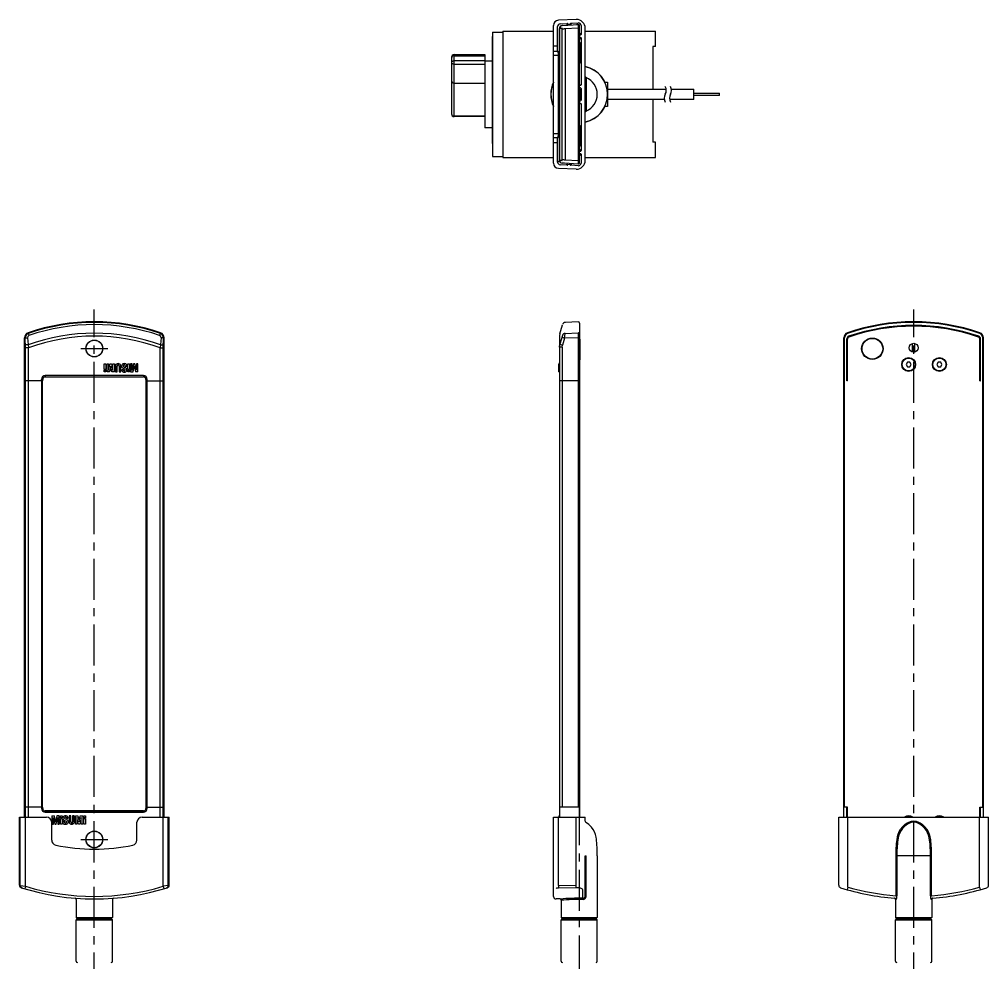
# Model space of a CAD drawing. Extents: x 0 to 375, y -8 to 795.
# Drawn here: x 0 to 375.1, y 429.9 to 795 of the extents above; entities that cross this region are included whole.
import ezdxf

# ---------------------------------------------------------------- set-up
doc = ezdxf.new("R2010")
doc.units = 0
doc.header["$LTSCALE"] = 0.5
doc.linetypes.add('CENTER', pattern=[50.8, 31.75, -6.35, 6.35, -6.35])
doc.layers.get('0').update_dxf_attribs({"linetype": 'CONTINUOUS'})
doc.layers.add('CENTER', color=1, linetype='CENTER')

msp = doc.modelspace()

# ---------------------------------------------------------------- linework, layer by layer
at = {"color": 7, "linetype": 'CONTINUOUS'}
for p, q in [((206.73, 739.32), (206.73, 792.6)), ((208.33, 782.69), (208.33, 792.25)), ((215.53, 794.96), (208.63, 794.6)), ((209.17, 791.53), (209.95, 791.57)), ((209.28, 793.24), (212.02, 793.39)), ((210.27, 792.62), (216.26, 792.93)), ((216.26, 791.55), (211.21, 791.28)), ((211.64, 792.98), (212.02, 793.39)), ((212.06, 793), (212.23, 793.19)), ((212.23, 793.01), (212.06, 793)), ((212.23, 793.01), (212.23, 793.19)), ((213.23, 793.06), (212.23, 793.01)), ((213.23, 793.26), (213.23, 793.06)), ((213.23, 793.26), (213.43, 793.07)), ((213.43, 793.07), (213.23, 793.06)), ((213.42, 793.46), (216.33, 793.61)), ((213.42, 793.46), (213.81, 793.09)), ((215.66, 792.91), (216.33, 793.61)), ((216.26, 792.93), (216.26, 738.99)), ((216.28, 791.55), (216.26, 791.55)), ((216.78, 739.49), (216.78, 792.44)), ((217.38, 792.61), (217.38, 789.16)), ((183.11, 788.35), (183.12, 788.35)), ((183.11, 746.98), (183.11, 788.35)), ((183.11, 788.21), (183.12, 788.21)), ((183.12, 789.46), (183.12, 742.46)), ((183.12, 789.46), (183.17, 789.46)), ((183.17, 789.96), (183.17, 741.96)), ((183.17, 789.96), (187.17, 789.96)), ((187.17, 790.46), (187.17, 741.46)), ((187.17, 790.46), (206.73, 790.46)), ((208.98, 740.51), (208.98, 791.41)), ((209.17, 740.39), (209.17, 791.46)), ((210.13, 740.9), (210.13, 791.02)), ((211.21, 791.28), (211.21, 740.65)), ((216.78, 789.76), (217.38, 789.16)), ((216.78, 789.36), (217.18, 788.96)), ((216.78, 788.96), (217.18, 788.96)), ((217.18, 787.96), (216.78, 787.96)), ((217.18, 787.96), (216.78, 787.56)), ((217.38, 787.76), (216.78, 787.16)), ((217.38, 787.76), (217.38, 769.66)), ((219.03, 740.46), (219.03, 791.46)), ((219.03, 790.46), (246.17, 790.46)), ((246.17, 784.46), (246.17, 790.46)), ((183.11, 787.29), (183.12, 787.29)), ((183.11, 786.18), (183.12, 786.18)), ((183.11, 785.82), (183.12, 785.82)), ((183.11, 785.55), (183.12, 785.55)), ((183.11, 785.54), (183.12, 785.54)), ((206.73, 784.69), (208.33, 784.69)), ((216.78, 785.96), (217.08, 785.96)), ((217.08, 781.96), (217.08, 785.96)), ((246.17, 784.46), (245.17, 784.46)), ((245.17, 784.46), (245.17, 767.96)), ((167.27, 780.34), (167.27, 758.35)), ((168.19, 780.9), (180.17, 780.9)), ((168.27, 781.34), (180.17, 781.34)), ((168.27, 778.86), (168.27, 780.9)), ((180.17, 781.34), (180.17, 752.96)), ((183.11, 780.38), (183.12, 780.38)), ((206.73, 782.69), (208.57, 782.69)), ((206.73, 781.11), (208.62, 781.11)), ((208.62, 781.11), (208.57, 782.69)), ((208.62, 750.82), (208.62, 781.11)), ((208.98, 782.58), (208.78, 782.58)), ((208.78, 782.58), (208.78, 782)), ((208.98, 782), (208.78, 782)), ((208.78, 782), (208.78, 781.43)), ((208.98, 781.43), (208.78, 781.43)), ((208.78, 781.43), (208.78, 780.93)), ((208.98, 780.93), (208.78, 780.93)), ((208.78, 780.93), (208.78, 780.36)), ((208.78, 780.36), (208.78, 779.78)), ((208.98, 780.36), (208.78, 780.36)), ((217.08, 777.96), (217.08, 781.96)), ((180.17, 778.86), (168.27, 778.86)), ((168.27, 777.68), (168.27, 778.86)), ((168.27, 777.68), (180.17, 777.68)), ((168.27, 770.34), (168.27, 777.68)), ((180.17, 778.96), (183.12, 778.96)), ((183.11, 779.89), (183.12, 779.89)), ((183.11, 779.69), (183.12, 779.69)), ((183.11, 779.45), (183.12, 779.45)), ((183.11, 778.81), (183.12, 778.81)), ((183.11, 778.14), (183.12, 778.14)), ((183.11, 777.72), (183.12, 777.72)), ((208.98, 779.78), (208.78, 779.78)), ((208.78, 779.33), (208.98, 779.33)), ((208.78, 778.69), (208.78, 779.33)), ((208.78, 778.69), (208.98, 778.69)), ((208.98, 778.36), (208.78, 778.36)), ((208.78, 776.26), (208.78, 778.36)), ((208.98, 777.31), (208.78, 777.31)), ((217.08, 777.96), (216.78, 777.96)), ((183.11, 773.46), (183.12, 773.46)), ((208.98, 776.26), (208.78, 776.26)), ((208.78, 775.95), (208.98, 775.95)), ((208.78, 773.94), (208.78, 775.95)), ((208.98, 773.94), (208.78, 773.94)), ((208.78, 773.49), (208.98, 773.49)), ((208.78, 772.9), (208.78, 773.49)), ((208.78, 772.33), (208.78, 772.9)), ((208.78, 772.9), (208.98, 772.9)), ((168.19, 770.34), (180.17, 770.34)), ((168.27, 757.52), (168.27, 770.34)), ((183.11, 772.2), (183.12, 772.2)), ((208.78, 772.33), (208.98, 772.33)), ((208.78, 771.84), (208.78, 772.33)), ((208.78, 771.84), (208.98, 771.84)), ((208.78, 771.27), (208.78, 771.84)), ((208.78, 771.27), (208.98, 771.27)), ((208.78, 770.68), (208.78, 771.27)), ((208.78, 770.68), (208.98, 770.68)), ((208.78, 769.6), (208.78, 770.24)), ((208.78, 770.24), (208.98, 770.24)), ((208.78, 769.6), (208.98, 769.6)), ((216.78, 769.66), (217.38, 769.66)), ((216.78, 769.46), (217.18, 769.46)), ((219.03, 769.19), (219.34, 768.94)), ((219.34, 772.43), (219.34, 759.49)), ((226.6, 770.71), (227.67, 770.71)), ((227.67, 770.71), (227.67, 761.21)), ((217.18, 768.46), (216.78, 768.46)), ((217.38, 768.26), (216.98, 767.86)), ((216.98, 767.86), (216.98, 764.06)), ((217.38, 768.26), (217.38, 763.66)), ((219.03, 767.46), (219.34, 767.46)), ((227.67, 767.95), (227.43, 768.27)), ((227.67, 767.96), (250.32, 767.96)), ((252.32, 767.96), (260.98, 767.96)), ((260.98, 763.96), (260.98, 767.96)), ((260.98, 766.36), (270.98, 766.36)), ((270.98, 765.56), (260.98, 765.56)), ((270.98, 765.56), (270.98, 766.36)), ((208.78, 761.69), (208.78, 762.33)), ((208.78, 762.33), (208.98, 762.33)), ((208.98, 761.69), (208.78, 761.69)), ((216.78, 763.46), (217.18, 763.46)), ((217.18, 762.46), (216.78, 762.46)), ((217.38, 762.26), (216.78, 762.26)), ((216.98, 764.06), (217.38, 763.66)), ((217.38, 762.26), (217.38, 744.16)), ((219.34, 762.98), (219.03, 762.73)), ((227.67, 763.98), (227.43, 763.66)), ((249.65, 763.96), (227.67, 763.96)), ((245.17, 763.96), (245.17, 747.46)), ((260.98, 763.96), (251.65, 763.96)), ((183.11, 759.73), (183.12, 759.73)), ((183.11, 758.46), (183.12, 758.46)), ((208.78, 758.44), (208.78, 761.24)), ((208.78, 761.24), (208.98, 761.24)), ((208.78, 760.3), (208.98, 760.3)), ((208.78, 759.84), (208.98, 759.84)), ((208.78, 759.38), (208.98, 759.38)), ((208.78, 758.44), (208.98, 758.44)), ((208.98, 757.99), (208.78, 757.99)), ((208.78, 757.99), (208.78, 755.97)), ((227.67, 761.21), (226.6, 761.21)), ((180.17, 757.52), (168.19, 757.52)), ((180.17, 757.35), (168.27, 757.35)), ((208.98, 757.35), (208.78, 757.35)), ((208.98, 756.61), (208.78, 756.61)), ((208.98, 755.97), (208.78, 755.97)), ((208.78, 755.66), (208.98, 755.66)), ((208.78, 753.56), (208.78, 755.66)), ((208.98, 755.56), (208.78, 755.56)), ((208.98, 754.61), (208.78, 754.61)), ((183.12, 752.96), (180.17, 752.96)), ((183.11, 752.15), (183.12, 752.15)), ((183.11, 752), (183.12, 752)), ((183.11, 751.8), (183.12, 751.8)), ((183.11, 751.3), (183.12, 751.3)), ((183.11, 751.1), (183.12, 751.1)), ((183.11, 750.76), (183.12, 750.76)), ((183.11, 750.56), (183.12, 750.56)), ((206.73, 750.82), (208.62, 750.82)), ((208.57, 749.23), (208.62, 750.82)), ((208.98, 753.61), (208.78, 753.61)), ((208.98, 753.56), (208.78, 753.56)), ((208.78, 752.6), (208.78, 753.23)), ((208.78, 753.23), (208.98, 753.23)), ((208.98, 752.6), (208.78, 752.6)), ((208.98, 752.15), (208.78, 752.15)), ((208.78, 749.34), (208.78, 752.15)), ((208.98, 751.2), (208.78, 751.2)), ((208.98, 750.74), (208.78, 750.74)), ((208.98, 750.29), (208.78, 750.29)), ((216.78, 753.96), (217.08, 753.96)), ((217.08, 749.96), (217.08, 753.96)), ((183.11, 750.06), (183.12, 750.06)), ((183.11, 749.86), (183.12, 749.86)), ((183.11, 749.39), (183.12, 749.39)), ((183.11, 749.19), (183.12, 749.19)), ((183.11, 748.69), (183.12, 748.69)), ((183.11, 748.49), (183.12, 748.49)), ((183.11, 747.88), (183.12, 747.88)), ((183.11, 747.68), (183.12, 747.68)), ((183.11, 747.18), (183.12, 747.18)), ((183.11, 746.98), (183.12, 746.98)), ((206.73, 749.23), (208.57, 749.23)), ((208.33, 747.23), (206.73, 747.23)), ((208.33, 739.71), (208.33, 749.23)), ((208.78, 749.34), (208.98, 749.34)), ((217.08, 745.96), (217.08, 749.96)), ((246.17, 747.46), (245.17, 747.46)), ((246.17, 741.46), (246.17, 747.46)), ((217.08, 745.96), (216.78, 745.96)), ((216.78, 744.76), (217.38, 744.16)), ((216.78, 744.36), (217.18, 743.96)), ((216.78, 743.96), (217.18, 743.96)), ((217.18, 742.96), (216.78, 742.96)), ((217.18, 742.96), (216.78, 742.56)), ((217.38, 742.76), (216.78, 742.16)), ((217.38, 742.76), (217.38, 739.34)), ((183.12, 742.46), (183.17, 742.46)), ((183.17, 741.96), (187.17, 741.96)), ((187.17, 741.46), (206.73, 741.46)), ((208.33, 739.71), (209.02, 740.35)), ((208.98, 740.51), (209.17, 740.39)), ((209.95, 740.35), (209.17, 740.39)), ((211.03, 739.26), (210.12, 739.31)), ((216.26, 738.99), (211.03, 739.26)), ((216.26, 738.99), (211.03, 739.26)), ((211.21, 740.65), (216.26, 740.38)), ((216.28, 740.38), (216.26, 740.38)), ((219.03, 741.46), (246.17, 741.46)), ((215.53, 736.96), (208.63, 737.32)), ((212.02, 738.56), (209.28, 738.71)), ((212.02, 738.56), (211.66, 738.94)), ((212.23, 738.76), (212.08, 738.92)), ((212.08, 738.92), (212.23, 738.91)), ((212.23, 738.91), (213.23, 738.86)), ((212.23, 738.76), (212.23, 738.91)), ((213.23, 738.86), (213.23, 738.69)), ((213.23, 738.86), (213.41, 738.85)), ((213.41, 738.85), (213.23, 738.69)), ((213.79, 738.83), (213.42, 738.49)), ((216.33, 738.34), (213.42, 738.49)), ((209.15, 673.23), (210.23, 676.82)), ((216.28, 677.94), (211.32, 677.68)), ((216.78, 677.44), (216.78, 486.23)), ((2, 486.23), (2, 671.77)), ((2, 671.77), (3.12, 671.77)), ((2.35, 667.83), (2.26, 671.77)), ((3.12, 671.77), (3.55, 667.83)), ((3.35, 673.66), (3.71, 672.61)), ((54.65, 673.66), (54.29, 672.61)), ((54.88, 671.77), (54.45, 667.83)), ((56, 671.77), (54.88, 671.77)), ((55.65, 667.83), (55.74, 671.77)), ((56, 486.23), (56, 671.77)), ((208.98, 672.08), (208.98, 486.23)), ((210.19, 672.67), (209.17, 669.29)), ((211.03, 671.54), (209.95, 671.88)), ((211.03, 671.54), (210.25, 668.95)), ((211.03, 671.54), (211.2, 673.45)), ((216.26, 671.74), (211.03, 671.54)), ((211.2, 673.45), (216.26, 673.64)), ((216.28, 673.64), (216.26, 673.64)), ((216.26, 673.64), (216.26, 655.1)), ((216.78, 671.74), (216.26, 671.74)), ((319.12, 486.23), (319.12, 671.77)), ((319.12, 671.77), (319.38, 671.77)), ((319.38, 490.1), (319.38, 671.77)), ((320.47, 673.66), (320.56, 673.41)), ((371.77, 673.66), (371.68, 673.41)), ((373.12, 671.77), (372.86, 671.77)), ((372.86, 490.1), (372.86, 671.77)), ((373.12, 486.23), (373.12, 671.77)), ((3.42, 669.01), (2.32, 669.01)), ((3.55, 667.83), (2.35, 667.83)), ((2.35, 486.23), (2.35, 667.83)), ((3.55, 486.23), (3.55, 667.83)), ((54.45, 486.23), (54.45, 667.83)), ((54.45, 667.83), (55.65, 667.83)), ((54.58, 669.01), (55.68, 669.01)), ((55.65, 486.23), (55.65, 667.83)), ((208.98, 668.07), (209.17, 669.29)), ((210.12, 668.07), (208.98, 668.07)), ((209.17, 669.29), (210.25, 668.95)), ((210.12, 668.07), (210.25, 668.95)), ((210.12, 668.07), (210.12, 655.1)), ((216.78, 671.2), (217.08, 671.2)), ((217.08, 663.2), (217.08, 671.2)), ((320.27, 655.1), (320.27, 671.38)), ((320.27, 671.38), (320.52, 671.27)), ((320.52, 655.1), (320.52, 671.27)), ((345.62, 666.28), (345.62, 669.53)), ((346.62, 666.28), (346.62, 669.53)), ((371.97, 671.38), (371.72, 671.27)), ((371.72, 655.1), (371.72, 671.27)), ((371.97, 655.1), (371.97, 671.38)), ((346.12, 666.2), (346.62, 666.3)), ((32.87, 659.48), (32.87, 661.68)), ((32.87, 661.68), (33.5, 661.68)), ((33.5, 661.68), (33.5, 659.48)), ((33.95, 658.53), (33.95, 661.68)), ((33.95, 661.68), (34.54, 661.68)), ((34.54, 661.68), (34.54, 659.12)), ((34.54, 659.12), (35.11, 661.68)), ((35.35, 660.76), (34.89, 658.53)), ((35.11, 661.68), (35.6, 661.68)), ((35.81, 658.53), (35.35, 660.76)), ((35.6, 661.68), (36.17, 659.12)), ((36.17, 659.12), (36.17, 661.68)), ((36.17, 661.68), (36.76, 661.68)), ((36.76, 661.68), (36.76, 658.53)), ((37.2, 660.73), (37.2, 658.53)), ((37.84, 658.53), (37.84, 660.73)), ((38.59, 660.73), (38.59, 658.53)), ((39.22, 658.53), (39.22, 660.73)), ((40.99, 660.79), (40.99, 660.7)), ((40.99, 660.7), (41.63, 660.7)), ((41.63, 660.7), (41.63, 660.83)), ((41.96, 661.68), (42.6, 661.68)), ((41.96, 659.48), (41.96, 661.68)), ((42.6, 661.68), (42.6, 659.48)), ((43.05, 661.68), (43.05, 658.53)), ((43.63, 661.68), (43.05, 661.68)), ((43.63, 659.12), (43.63, 661.68)), ((44.2, 661.68), (43.63, 659.12)), ((43.99, 658.53), (44.45, 660.76)), ((44.7, 661.68), (44.2, 661.68)), ((44.45, 660.76), (44.9, 658.53)), ((45.27, 659.16), (44.7, 661.68)), ((45.85, 661.68), (45.27, 661.68)), ((45.27, 661.68), (45.27, 659.16)), ((45.85, 658.53), (45.85, 661.68)), ((208.78, 661.73), (208.98, 661.73)), ((208.98, 661.73), (208.78, 661.73)), ((208.78, 661.68), (208.98, 661.68)), ((208.78, 659.48), (208.78, 661.68)), ((217.08, 663.2), (216.78, 663.2)), ((343.67, 662.27), (343.17, 661.4)), ((343.17, 661.4), (343.67, 660.54)), ((344.67, 662.27), (343.67, 662.27)), ((343.67, 660.54), (344.67, 660.54)), ((345.17, 661.4), (344.67, 662.27)), ((344.67, 660.54), (345.17, 661.4)), ((355.57, 662.27), (355.07, 661.4)), ((355.07, 661.4), (355.57, 660.54)), ((356.57, 662.27), (355.57, 662.27)), ((355.57, 660.54), (356.57, 660.54)), ((357.07, 661.4), (356.57, 662.27)), ((356.57, 660.54), (357.07, 661.4)), ((47.99, 657.1), (10.01, 657.1)), ((10.01, 657.1), (10.01, 656.6)), ((10.01, 656.6), (47.99, 656.6)), ((10.02, 656.59), (10.01, 656.6)), ((10.02, 656.59), (47.98, 656.59)), ((33.5, 659.48), (32.87, 659.48)), ((32.87, 659.2), (33.5, 659.2)), ((32.87, 658.53), (32.87, 659.2)), ((33.5, 658.53), (32.87, 658.53)), ((33.5, 659.2), (33.5, 658.53)), ((34.89, 658.53), (33.95, 658.53)), ((36.76, 658.53), (35.81, 658.53)), ((37.2, 658.53), (37.84, 658.53)), ((38.59, 658.53), (39.22, 658.53)), ((39.63, 659.4), (39.63, 659.19)), ((40.24, 659.4), (39.63, 659.4)), ((40.13, 659.94), (40.62, 659.73)), ((40.24, 659.4), (40.25, 659.27)), ((42.6, 659.48), (41.96, 659.48)), ((41.96, 658.53), (41.96, 659.2)), ((41.96, 659.2), (42.6, 659.2)), ((42.6, 658.53), (41.96, 658.53)), ((42.6, 659.2), (42.6, 658.53)), ((43.05, 658.53), (43.99, 658.53)), ((45.85, 658.53), (44.9, 658.53)), ((47.98, 656.59), (47.99, 656.6)), ((47.99, 657.1), (47.99, 656.6)), ((208.78, 659.2), (208.78, 659.48)), ((208.78, 659.48), (208.98, 659.48)), ((208.78, 658.53), (208.78, 659.2)), ((208.78, 659.2), (208.98, 659.2)), ((208.78, 658.53), (208.98, 658.53)), ((208.98, 658.46), (208.78, 658.46)), ((9.02, 655.1), (2, 655.1)), ((8.5, 655.1), (8.5, 490.1)), ((8.51, 655.1), (8.51, 655.6)), ((8.51, 655.6), (9.01, 655.6)), ((9, 490.1), (9, 655.1)), ((9.01, 655.1), (9.01, 655.6)), ((9.02, 655.59), (9.01, 655.6)), ((9.02, 655.1), (9.02, 655.59)), ((48.98, 655.59), (48.99, 655.6)), ((48.98, 655.59), (48.98, 655.1)), ((48.98, 655.1), (56, 655.1)), ((48.99, 655.6), (48.99, 655.1)), ((49.49, 655.6), (48.99, 655.6)), ((49, 655.1), (49, 490.1)), ((49.49, 655.1), (49.49, 655.6)), ((49.5, 490.1), (49.5, 655.1)), ((210.12, 655.1), (208.98, 655.1)), ((210.12, 655.1), (210.12, 490.1)), ((216.26, 655.1), (210.12, 655.1)), ((216.26, 655.1), (210.12, 655.1)), ((216.26, 655.1), (216.26, 490.1)), ((216.26, 655.1), (216.78, 655.1)), ((320.52, 655.1), (320.27, 655.1)), ((371.72, 655.1), (371.97, 655.1)), ((9.02, 490.1), (2, 490.1)), ((8.51, 490.1), (8.51, 489.61)), ((8.51, 489.61), (9.01, 489.61)), ((9.01, 490.1), (9.01, 489.61)), ((9.01, 489.61), (9.02, 489.62)), ((9.02, 489.62), (9.02, 490.1)), ((10.02, 488.62), (10.01, 488.61)), ((47.99, 488.61), (10.01, 488.61)), ((10.01, 488.61), (10.01, 488.11)), ((10.01, 488.11), (47.99, 488.11)), ((47.98, 488.62), (10.02, 488.62)), ((47.98, 488.62), (47.99, 488.61)), ((47.99, 488.61), (47.99, 488.11)), ((48.98, 490.1), (48.98, 489.62)), ((48.98, 490.1), (56, 490.1)), ((48.98, 489.62), (48.99, 489.61)), ((48.99, 490.1), (48.99, 489.61)), ((48.99, 489.61), (49.49, 489.61)), ((49.49, 489.61), (49.49, 490.1)), ((216.78, 490.1), (208.98, 490.1)), ((320.52, 490.1), (319.12, 490.1)), ((320.27, 486.23), (320.27, 490.1)), ((320.52, 486.23), (320.52, 490.1)), ((371.72, 486.23), (371.72, 490.1)), ((371.72, 490.1), (373.12, 490.1)), ((371.97, 486.23), (371.97, 490.1)), ((0, 459.89), (0, 486.23)), ((0, 486.23), (10.5, 486.23)), ((0.35, 459.78), (0.35, 486.23)), ((2.4, 459.46), (2.4, 486.23)), ((12.5, 477.36), (12.5, 484.23)), ((12.61, 486.68), (12.61, 483.52)), ((12.61, 486.68), (13.56, 486.68)), ((13.19, 486.05), (13.77, 483.52)), ((13.19, 483.52), (13.19, 486.05)), ((14.01, 484.45), (13.56, 486.68)), ((14.47, 486.68), (14.01, 484.45)), ((14.26, 483.52), (14.83, 486.09)), ((15.42, 486.68), (14.47, 486.68)), ((14.83, 486.09), (14.83, 483.52)), ((15.42, 483.52), (15.42, 486.68)), ((15.86, 486.01), (15.86, 486.68)), ((15.86, 486.68), (16.5, 486.68)), ((16.5, 486.01), (15.86, 486.01)), ((15.86, 485.73), (16.5, 485.73)), ((15.86, 483.52), (15.86, 485.73)), ((16.5, 486.68), (16.5, 486.01)), ((16.5, 485.73), (16.5, 483.52)), ((16.83, 484.51), (16.83, 484.38)), ((17.47, 484.51), (16.83, 484.51)), ((17.43, 484.97), (17.88, 484.79)), ((17.47, 484.42), (17.47, 484.51)), ((17.48, 484.27), (17.47, 484.42)), ((18.33, 485.27), (17.84, 485.48)), ((18.22, 485.81), (18.21, 485.94)), ((18.22, 485.81), (18.83, 485.81)), ((18.83, 485.81), (18.83, 485.9)), ((19.24, 486.68), (19.24, 484.48)), ((19.88, 486.68), (19.24, 486.68)), ((19.88, 484.48), (19.88, 486.68)), ((20.62, 486.68), (20.62, 484.48)), ((21.26, 486.68), (20.62, 486.68)), ((21.26, 484.48), (21.26, 486.68)), ((21.71, 483.52), (21.71, 486.68)), ((21.71, 486.68), (22.65, 486.68)), ((22.29, 486.09), (22.29, 483.52)), ((22.86, 483.52), (22.29, 486.09)), ((22.65, 486.68), (23.11, 484.45)), ((23.11, 484.45), (23.57, 486.68)), ((23.93, 486.09), (23.36, 483.52)), ((23.57, 486.68), (24.51, 486.68)), ((23.93, 483.52), (23.93, 486.09)), ((24.51, 486.68), (24.51, 483.52)), ((24.96, 486.68), (25.6, 486.68)), ((24.96, 486.01), (24.96, 486.68)), ((25.6, 486.01), (24.96, 486.01)), ((24.96, 485.73), (25.6, 485.73)), ((24.96, 483.52), (24.96, 485.73)), ((25.6, 486.68), (25.6, 486.01)), ((25.6, 485.73), (25.6, 483.52)), ((45.5, 477.36), (45.5, 484.23)), ((47.5, 486.23), (58, 486.23)), ((55.6, 459.46), (55.6, 486.23)), ((57.64, 459.78), (57.64, 486.23)), ((58, 459.89), (58, 486.23)), ((206.73, 486.23), (219.03, 486.23)), ((206.73, 455.57), (206.73, 486.23)), ((208.63, 459.77), (208.63, 486.23)), ((208.78, 486.68), (208.98, 486.68)), ((208.78, 486.68), (208.78, 486.23)), ((215.35, 486.23), (215.35, 459.88)), ((219.03, 484.62), (219.03, 486.23)), ((317.12, 459.89), (317.12, 486.23)), ((317.12, 486.23), (375.12, 486.23)), ((320.67, 459.13), (320.67, 486.23)), ((371.58, 459.13), (371.58, 486.23)), ((375.12, 459.89), (375.12, 486.23)), ((12.61, 483.52), (13.19, 483.52)), ((13.77, 483.52), (14.26, 483.52)), ((14.83, 483.52), (15.42, 483.52)), ((16.5, 483.52), (15.86, 483.52)), ((22.29, 483.52), (21.71, 483.52)), ((23.36, 483.52), (22.86, 483.52)), ((24.51, 483.52), (23.93, 483.52)), ((25.6, 483.52), (24.96, 483.52)), ((219.03, 471.26), (219.34, 471.26)), ((219.03, 455.83), (219.03, 471.26)), ((219.34, 455.83), (219.34, 471.26)), ((223.67, 471.26), (223.67, 447.44)), ((339.19, 471.26), (339.19, 455.83)), ((353.06, 471.26), (339.19, 471.26)), ((339.65, 471.26), (339.65, 455.83)), ((352.59, 455.83), (352.59, 471.26)), ((353.06, 455.83), (353.06, 471.26)), ((0, 459.89), (0.35, 459.78)), ((0.35, 459.78), (2.4, 459.46)), ((2.4, 459.46), (2.11, 458.5)), ((57.64, 459.78), (55.6, 459.46)), ((55.6, 459.46), (55.89, 458.5)), ((58, 459.89), (57.64, 459.78)), ((208.63, 459.77), (215.35, 459.88)), ((215.4, 458.92), (208.68, 458.81)), ((218.03, 454.86), (218.03, 458.16)), ((320.67, 459.13), (320.39, 458.16)), ((371.58, 459.13), (371.85, 458.16)), ((22, 454.37), (22, 447.44)), ((36, 454.37), (36, 447.44)), ((209.17, 454.57), (207.73, 454.57)), ((209.67, 454.07), (209.67, 447.44)), ((218.26, 454.39), (217.94, 454.36)), ((219.34, 455.83), (219.03, 455.83)), ((339.12, 454.37), (339.12, 447.44)), ((339.19, 455.83), (339.65, 455.83)), ((339.33, 454.43), (339.24, 454.36)), ((339.24, 454.36), (339.24, 454.36)), ((353.06, 455.83), (352.59, 455.83)), ((352.91, 454.43), (353, 454.36)), ((353, 454.36), (353, 454.36)), ((353.12, 454.37), (353.12, 447.44)), ((22, 447.44), (36, 447.44)), ((22.5, 446.94), (22, 447.44)), ((22.5, 446.94), (22, 446.44)), ((22, 446.44), (36, 446.44)), ((22, 430.44), (22, 446.44)), ((22.5, 446.94), (35.5, 446.94)), ((35.5, 446.94), (36, 447.44)), ((35.5, 446.94), (36, 446.44)), ((36, 430.44), (36, 446.44)), ((209.67, 447.44), (223.67, 447.44)), ((210.17, 446.94), (209.67, 447.44)), ((210.17, 446.94), (209.67, 446.44)), ((209.67, 446.44), (223.67, 446.44)), ((209.67, 430.44), (209.67, 446.44)), ((210.17, 446.94), (223.17, 446.94)), ((223.17, 446.94), (223.67, 447.44)), ((223.17, 446.94), (223.67, 446.44)), ((223.67, 430.44), (223.67, 446.44)), ((339.12, 447.44), (353.12, 447.44)), ((339.62, 446.94), (339.12, 447.44)), ((339.62, 446.94), (339.12, 446.44)), ((339.12, 446.44), (353.12, 446.44)), ((339.12, 430.44), (339.12, 446.44)), ((339.62, 446.94), (352.62, 446.94)), ((352.62, 446.94), (353.12, 447.44)), ((352.62, 446.94), (353.12, 446.44)), ((353.12, 430.44), (353.12, 446.44))]:
    msp.add_line(p, q, dxfattribs=at)
for centre, radius in [((330.12, 667.5), 4.15), ((330.12, 667.5), 4), ((29, 667.6), 3.25), ((29, 667.6), 3.24), ((29, 667.6), 3.2), ((346.12, 667.9), 1.7), ((344.17, 661.4), 2.7), ((356.07, 661.4), 2.7), ((344.17, 661.4), 2.5), ((356.07, 661.4), 2.5), ((29, 477.6), 3.25), ((29, 477.6), 3.24), ((29, 477.6), 3.2)]:
    msp.add_circle(centre, radius, dxfattribs=at)
for centre, radius, start, end in [((208.73, 792.6), 2, 93, 180), ((209.33, 792.25), 1, 93.0001, 180), ((210.18, 791.41), 1.2, 89.4574, 180), ((210.33, 791.46), 1.16, 93, 180), ((209.92, 791.41), 0.161, 11.6207, 78.0977), ((212.03, 793.19), 0.2, 0, 93.0001), ((213.43, 793.26), 0.2, 92.9999, 180), ((215.53, 791.46), 3.5, 360, 90), ((216.28, 792.44), 0.5, 0, 93), ((216.27, 789.88), 1.67, 81.0184, 89.6415), ((216.38, 792.61), 1, 0, 92.9999), ((216.44, 790.88), 0.652, 64.6182, 81.4622), ((208.65, 791.05), 1.48, 358.8719, 15.4928), ((210.69, 790.29), 0.922, 99.5487, 127.5973), ((211.24, 788.04), 3.24, 90.5048, 102.4832), ((216.68, 791.37), 0.112, 14.2559, 68.2885), ((217.18, 789.16), 0.2, 270, 0), ((217.18, 787.76), 0.2, 0, 90), ((168.27, 780.34), 1, 90, 180), ((168.19, 779.98), 0.92, 90, 180), ((167.63, 778.29), 0.354, 141.6952, 178.879), ((167.71, 778.31), 0.432, 180.7182, 214.5509), ((167.88, 778.09), 0.677, 117.7083, 141.7315), ((167.93, 778.46), 0.704, 214.708, 239.0466), ((168.16, 777.59), 1.25, 102.3872, 118.3165), ((168.17, 778.85), 1.16, 238.6244, 255.9948), ((168.27, 777.14), 1.72, 89.8731, 102.7302), ((168.27, 779.21), 1.53, 255.6883, 270.124), ((216.67, 765.96), 11, 282.3889, 77.6111), ((216.67, 765.96), 10.93, 282.4707, 77.5293), ((219.53, 772.9), 0.5, 180, 247.5837), ((168.19, 771.26), 0.92, 180, 270), ((216.67, 765.96), 11, 154.6402, 205.3598), ((216.67, 765.96), 10.93, 155.4383, 204.5617), ((217.18, 769.66), 0.2, 270, 0), ((216.67, 765.96), 7, 292.4163, 67.5837), ((241.01, 765.96), 23.88, 177, 183), ((193.31, 765.96), 23.88, 357, 3), ((217.18, 768.26), 0.2, 0, 90), ((217.18, 763.66), 0.2, 270, 0), ((217.18, 762.26), 0.2, 0, 90), ((168.19, 758.44), 0.92, 180, 270), ((168.27, 758.35), 1, 180, 270), ((219.53, 759.03), 0.5, 112.4163, 180), ((217.18, 744.16), 0.2, 270, 0), ((217.18, 742.76), 0.2, 0, 90), ((208.73, 739.32), 2, 180, 267), ((209.33, 739.71), 1, 180, 266.9999), ((210.18, 740.51), 1.2, 180, 267.0001), ((209.92, 740.51), 0.161, 281.9149, 348.3783), ((208.65, 740.87), 1.48, 344.5055, 1.1308), ((210.69, 741.63), 0.92, 232.3605, 260.4946), ((211.24, 743.9), 3.25, 257.5394, 269.4725), ((215.53, 740.46), 3.5, 270, 0), ((216.28, 739.49), 0.5, 267, 0), ((216.27, 742.05), 1.67, 270.343, 278.9797), ((216.38, 739.34), 1, 266.9998, 0), ((216.44, 741.05), 0.654, 278.5581, 295.3561), ((216.68, 740.56), 0.112, 291.7881, 345.6908), ((212.03, 738.76), 0.2, 266.9999, 0), ((213.43, 738.69), 0.2, 180, 266.9998), ((29, 598.89), 79.05, 71.0677, 108.9323), ((29, 598.89), 78.79, 71.0677, 108.9323), ((29, 598.89), 77.94, 71.0677, 108.9323), ((211.38, 676.48), 1.2, 93, 163.3008), ((216.28, 677.44), 0.5, 0, 90), ((346.12, 598.89), 79.05, 71.0677, 108.9323), ((346.12, 598.89), 78.79, 71.0677, 108.9323), ((346.12, 598.89), 77.63, 71.0783, 108.9217), ((346.12, 598.89), 77.32, 71.0888, 108.9112), ((4, 671.77), 2, 108.9323, 180), ((4, 671.77), 1.74, 108.9323, 180), ((4, 671.77), 0.883, 108.9323, 180), ((29, 598.89), 74.64, 69.9592, 110.0408), ((29, 598.89), 73.49, 69.7396, 110.2604), ((54, 671.77), 0.883, 0, 71.0677), ((54, 671.77), 1.74, 0, 71.0677), ((54, 671.77), 2, 0, 71.0677), ((212.98, 672.08), 4, 163.3008, 180), ((211.24, 672.35), 1.1, 92.1769, 163.2212), ((216.28, 673.14), 0.5, 0, 92.1769), ((321.12, 671.77), 2, 108.9323, 180), ((321.12, 671.77), 1.74, 108.9323, 180), ((321.27, 671.38), 1, 108.9217, 180), ((321.32, 671.27), 0.8, 108.9112, 180), ((370.92, 671.27), 0.8, 0, 71.0888), ((370.97, 671.38), 1, 0, 71.0783), ((371.12, 671.77), 1.74, 0, 71.0677), ((371.12, 671.77), 2, 0, 71.0677), ((38.43, 660.77), 1.23, 151.1773, 181.8069), ((38.01, 660.94), 0.779, 98.7198, 147.0825), ((38.99, 660.75), 1.15, 165.9531, 181.0724), ((38.2, 660.95), 0.331, 113.726, 166.2269), ((38.22, 659.73), 2, 80.67, 99.4749), ((38.21, 660.84), 0.444, 70.263, 109.4472), ((38.23, 660.95), 0.326, 13.6397, 67.0364), ((38.45, 660.97), 0.74, 31.7786, 82.6728), ((37.48, 660.76), 1.1, 358.6637, 14.4144), ((37.93, 660.77), 1.29, 357.9615, 27.1319), ((40.38, 660.88), 0.847, 137.7054, 178.1755), ((40.5, 660.77), 0.976, 172.0161, 207.2806), ((40.49, 660.93), 1.05, 215.3232, 250.0342), ((40.41, 660.76), 0.948, 97.6451, 133.8112), ((40.76, 660.88), 0.564, 165.3968, 198.0224), ((40.53, 660.93), 0.333, 108.5942, 163.8265), ((40.62, 660.87), 0.434, 202.0631, 244.3946), ((40.63, 659.81), 1.93, 82.0173, 100.4395), ((40.59, 660.78), 0.496, 74.0985, 109.6653), ((41.6, 662.79), 2.59, 243.3098, 250.3904), ((40.66, 660.95), 0.315, 24.1045, 77.8154), ((52.63, 691.47), 33.31, 249.0638, 249.613), ((40.84, 660.91), 0.809, 40.4657, 85.8677), ((40.24, 660.82), 0.757, 357.7495, 20.0433), ((40.57, 659.2), 1.14, 47.8269, 66.433), ((40.6, 660.86), 1.03, 358.1857, 33.7035), ((10.01, 655.6), 1.5, 90, 180), ((10.01, 655.6), 1, 89.9867, 180.0141), ((10.02, 655.59), 1, 89.9955, 180.0048), ((40.34, 659.22), 0.709, 182.1138, 243.5725), ((40.56, 659.72), 1.26, 244.6536, 271.1434), ((40.68, 659.29), 0.429, 183.4346, 218.9342), ((40.57, 659.24), 0.312, 224.5994, 273.5269), ((40.6, 659.37), 0.441, 268.3792, 293.826), ((40.62, 659.78), 1.32, 268.6665, 294.6948), ((40.26, 658.83), 0.972, 56.3823, 67.9334), ((40.67, 659.22), 0.272, 294.3023, 335.5473), ((40.61, 659.36), 0.33, 22.2122, 56.2063), ((40.49, 659.28), 0.464, 337.3128, 1.4512), ((40.42, 659.31), 0.529, 358.8989, 20.1232), ((40.83, 659.24), 0.741, 297.3722, 343.7459), ((40.85, 659.5), 0.726, 9.7117, 47.9341), ((40.25, 659.39), 1.34, 344.4446, 10.1137), ((47.98, 655.59), 1, 359.9954, 90.0037), ((47.99, 655.6), 1.5, 0, 90), ((47.99, 655.6), 1, 359.9859, 90.0133), ((10.01, 489.61), 1.5, 180, 270), ((10.01, 489.61), 1, 180, 270), ((10.02, 489.62), 1, 180, 270), ((47.98, 489.62), 1, 270, 0), ((47.99, 489.61), 1.5, 270, 0), ((47.99, 489.61), 1, 270, 0), ((10.5, 484.23), 2, 0, 90), ((17.86, 484.35), 1.03, 178.1864, 213.7031), ((17.83, 485.79), 0.963, 174.6945, 210.3454), ((17.79, 485.88), 0.918, 142.8446, 180.1741), ((17.79, 485.86), 0.964, 215.0937, 248.1421), ((17.69, 485.9), 0.826, 97.8602, 139.3868), ((17.84, 484.29), 0.366, 182.9073, 229.0452), ((17.97, 485.93), 0.464, 157.3114, 181.4525), ((18.04, 485.9), 0.529, 178.8969, 200.1241), ((17.85, 485.85), 0.33, 202.2156, 236.2046), ((17.8, 485.99), 0.273, 114.3056, 155.5445), ((17.87, 485.16), 1.58, 79.2738, 100.634), ((17.86, 484.39), 0.463, 235.3045, 271.8069), ((18.2, 486.38), 0.972, 236.3821, 247.9338), ((17.86, 485.84), 0.441, 88.3791, 113.824), ((17.89, 485.97), 0.312, 44.5957, 93.5341), ((17.61, 484.03), 0.812, 48.1458, 70.7262), ((17.88, 484.35), 0.417, 269.41, 313.4241), ((17.78, 485.92), 0.429, 3.4354, 38.9328), ((17.86, 484.35), 0.404, 358.4363, 43.9686), ((18.04, 485.91), 0.814, 40.5774, 81.5296), ((17.88, 484.3), 0.391, 318.3315, 5.3454), ((17.97, 484.28), 1.05, 35.3241, 70.0325), ((17.94, 485.92), 0.885, 358.3544, 36.0168), ((18.08, 484.33), 0.847, 317.7043, 358.1757), ((17.96, 484.44), 0.976, 352.016, 27.2807), ((20.53, 484.43), 1.29, 177.9586, 207.1377), ((20.98, 484.45), 1.1, 178.6618, 194.4157), ((20.23, 484.26), 0.326, 193.6409, 247.0369), ((20.25, 484.37), 0.444, 250.265, 289.4429), ((20.26, 484.26), 0.331, 293.7268, 346.2276), ((19.47, 484.46), 1.15, 345.9525, 1.0731), ((20.03, 484.44), 1.23, 331.1769, 1.8069), ((47.5, 484.23), 2, 90, 180), ((219.53, 484.62), 0.5, 180, 236.1668), ((213.41, 475.48), 10.5, 40.6085, 56.1668), ((347.4, 477.05), 7.83, 115.0229, 145.7259), ((344.17, 484.1), 2.7, 51.8768, 128.1232), ((344.17, 484.1), 2.5, 58.1681, 121.8319), ((346.12, 480.2), 4.45, 62.8301, 117.1699), ((346.12, 480.37), 3.87, 60.0873, 119.9127), ((344.84, 477.05), 7.83, 34.2741, 64.9771), ((356.07, 484.1), 2.7, 51.8768, 128.1232), ((356.07, 484.11), 2.49, 58.118, 121.882), ((17.62, 484.3), 0.809, 220.467, 265.8665), ((17.83, 485.4), 1.93, 262.0188, 280.4381), ((18.05, 484.45), 0.948, 277.645, 313.8122), ((20.01, 484.24), 0.74, 211.7736, 262.6764), ((20.24, 485.48), 2, 260.6712, 279.4744), ((20.45, 484.27), 0.779, 278.7202, 327.0806), ((215.17, 477.08), 8.12, 9.5796, 40.1256), ((349.47, 476.23), 10.02, 148.5038, 172.5008), ((349.72, 476.17), 9.81, 150.0215, 173.526), ((347.57, 476.94), 7.57, 116.4937, 146.9644), ((344.67, 476.94), 7.57, 33.0356, 63.5063), ((342.52, 476.17), 9.81, 6.474, 29.9785), ((342.77, 476.23), 10.02, 7.4992, 31.4962), ((14.5, 477.36), 2, 180, 257.919), ((43.5, 477.36), 2, 282.081, 360), ((201.73, 474.2), 21.86, 3.6084, 11.1609), ((378.47, 472.19), 39.29, 172.1743, 181.3522), ((378.67, 472.2), 39.03, 172.5292, 181.3806), ((313.57, 472.2), 39.03, 358.6194, 7.4708), ((313.77, 472.19), 39.29, 358.6478, 7.8257), ((29, 545.1), 71.28, 257.919, 282.081), ((164.79, 471.71), 58.88, 359.5582, 3.7638), ((1, 459.89), 1, 180, 252.4568), ((1.35, 459.78), 1, 180, 252.6863), ((29, 548.46), 93.89, 252.4568, 287.5432), ((29, 548.43), 92.86, 253.3545, 286.6455), ((56.65, 459.78), 1, 287.3137, 0), ((57, 459.89), 1, 287.5432, 0), ((208.22, 458.06), 0.691, 99.1784, 129.8245), ((208.7, 456.25), 2.57, 90.365, 103.1901), ((224.54, 460), 15.92, 180.8483, 182.9842), ((212.13, 459.3), 3.48, 182.1421, 188.1204), ((231.27, 460.12), 15.92, 180.8614, 182.9905), ((218.9, 459.42), 3.53, 182.1664, 188.0697), ((215.56, 451.78), 7.14, 80.5257, 91.2308), ((216.21, 455.34), 3.53, 65.1826, 81.5539), ((217.46, 457.99), 0.597, 17.19, 67.2825), ((318.12, 459.89), 1, 180, 252.4568), ((346.12, 548.46), 93.89, 252.4568, 265.514), ((346.12, 548.44), 92.87, 254.0909, 265.7159), ((346.12, 548.44), 92.87, 274.2841, 285.9091), ((346.12, 548.46), 93.89, 274.486, 287.5432), ((374.12, 459.89), 1, 287.5432, 0), ((21.5, 454.37), 0.5, 0, 85.4427), ((36.5, 454.37), 0.5, 94.5573, 180), ((207.73, 455.57), 1, 180, 270), ((209.17, 454.07), 0.5, 0, 90), ((216.77, 372.46), 82.41, 89.1184, 95.1548), ((216.68, 371.96), 82.41, 89.1185, 94.8735), ((218.83, 454.46), 0.893, 153.2021, 186.1805), ((218.07, 455.82), 0.965, 267.8999, 0.4751), ((217.95, 455.72), 1.37, 283.4136, 310.2248), ((217.85, 455.81), 1.49, 310.9382, 335.6807), ((217.37, 455.91), 1.97, 338.6775, 357.7307), ((338.62, 454.37), 0.5, 0, 85.4427), ((338.74, 454.36), 0.5, 0, 85.514), ((337.88, 455.32), 1.71, 328.2866, 347.8507), ((335.64, 455.86), 4.01, 347.1542, 359.6252), ((356.6, 455.86), 4.01, 180.3748, 192.8458), ((354.36, 455.32), 1.71, 192.1493, 211.7134), ((353.5, 454.36), 0.5, 94.486, 180), ((353.62, 454.37), 0.5, 94.5573, 180), ((22.5, 430.44), 0.5, 180, 270), ((35.5, 430.44), 0.5, 270, 0), ((210.17, 430.44), 0.5, 180, 270), ((223.17, 430.44), 0.5, 270, 0), ((339.62, 430.44), 0.5, 180, 270), ((352.62, 430.44), 0.5, 270, 0)]:
    msp.add_arc(centre, radius, start, end, dxfattribs=at)
at = {"color": 3, "linetype": 'CONTINUOUS'}
for centre, start, end in [((252.8, 764.46), 151.9275, 208.0725), ((247.17, 767.46), 331.9275, 28.0725), ((254.8, 764.46), 151.9275, 208.0725), ((249.17, 767.46), 331.9275, 28.0725)]:
    msp.add_arc(centre, 3.19, start, end, dxfattribs=at)
at = {"layer": 'CENTER', "color": 1, "linetype": 'CENTER'}
for p, q in [((29, 36.94), (29, 682.64)), ((346.12, 36.94), (346.12, 682.64)), ((23.75, 667.6), (34.25, 667.6)), ((216.67, 491.23), (216.67, 36.94)), ((23.75, 477.6), (34.25, 477.6))]:
    msp.add_line(p, q, dxfattribs=at)

doc.saveas('drawing.dxf')
